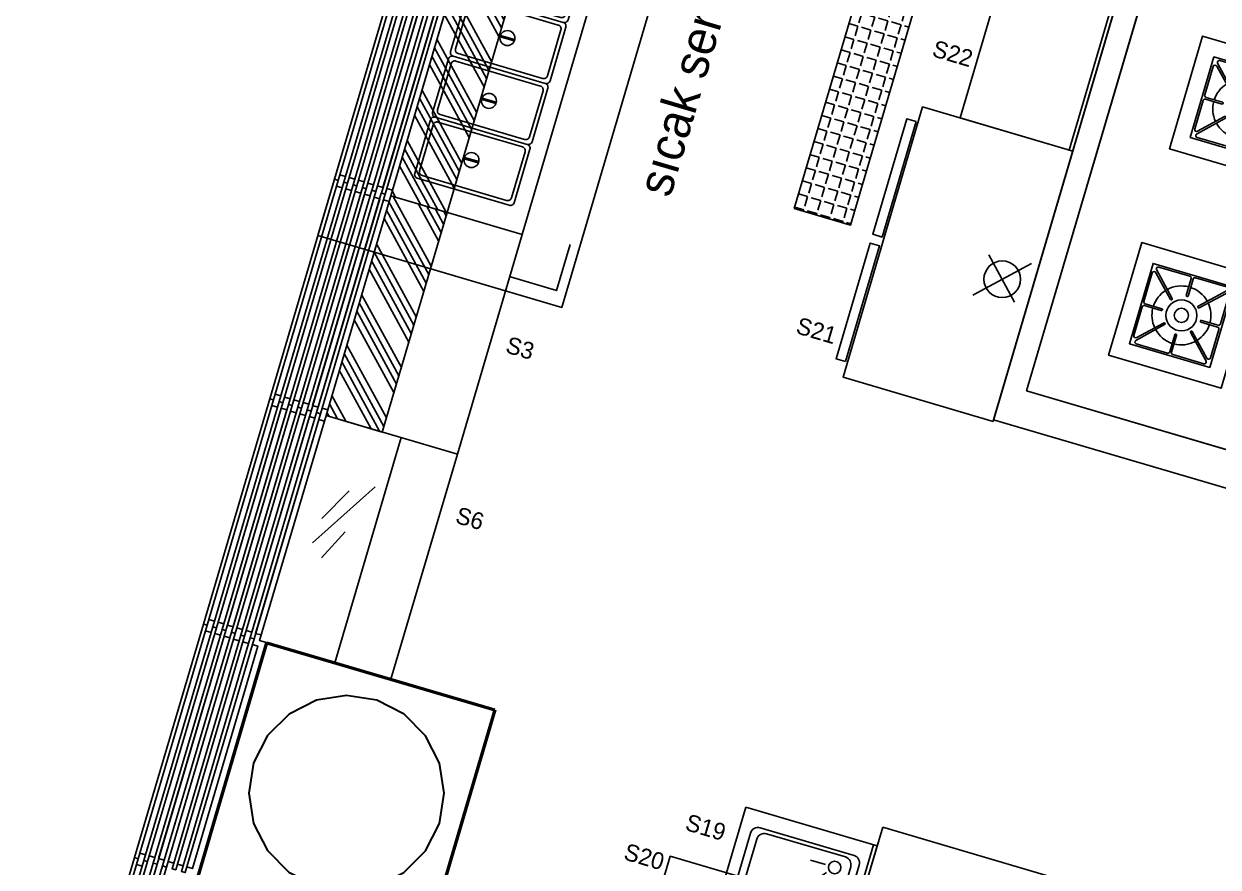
# Model space of a CAD drawing. Header units: millimetres. Extents: x 62878 to 70819, y -67946 to -61850.
# Drawn here: x 66638 to 67248, y -65227 to -64796 of the extents above; entities that cross this region are included whole.
import ezdxf
from ezdxf.enums import TextEntityAlignment as Align

# ---------------------------------------------------------------- set-up
doc = ezdxf.new("R2010")
doc.units = ezdxf.units.MM
doc.layers.add('-Hotec Kolon', color=6, linetype='Continuous', lineweight=50)
doc.layers.add('BAP', color=41, linetype='Continuous', lineweight=30)
for name, color, linetype in [('CIHAZ', 2, 'Continuous'), ('S2000-002 Çizgi', 7, 'Continuous'), ('ÇATI K', 254, 'Continuous')]:
    doc.layers.add(name, color=color, linetype=linetype)
doc.styles.add('TAKSİM', font='GOTHIC.TTF', dxfattribs={"height": 20})

# ---------------------------------------------------------------- blocks, each defined once
blk = doc.blocks.new('A$C73A43FF4')
at = {"layer": 'S2000-002 Çizgi'}
for p, q in [((9.54, 50.64), (9.54, 34.07)), ((11.11, 51.39), (23.07, 39.5)), ((12.74, 51.31), (23.68, 40.25)), ((13.35, 53.03), (28.55, 53.03)), ((29.52, 52.07), (29.52, 43.2)), ((30.48, 52.07), (30.48, 43.2)), ((46.65, 53.03), (31.45, 53.03)), ((47.26, 51.31), (36.32, 40.25)), ((48.89, 51.39), (36.93, 39.5)), ((50.46, 50.64), (50.46, 34.07)), ((51.43, 11.2), (51.43, 54.05)), ((23.75, 39.58), (23.75, 39.58)), ((36.25, 39.58), (36.25, 39.58)), ((9.54, 14.61), (9.54, 31.18)), ((10.5, 33.11), (19.51, 33.11)), ((10.5, 32.14), (19.51, 32.14)), ((10.5, 32.14), (19.51, 32.14)), ((49.5, 33.11), (40.49, 33.11)), ((49.5, 32.14), (40.49, 32.14)), ((49.5, 32.14), (40.49, 32.14)), ((50.46, 14.61), (50.46, 31.18)), ((11.11, 13.86), (23.07, 25.75)), ((12.74, 13.93), (23.68, 24.99)), ((23.75, 25.67), (23.75, 25.67)), ((36.25, 25.67), (36.25, 25.67)), ((47.26, 13.93), (36.32, 24.99)), ((48.89, 13.86), (36.93, 25.75)), ((29.52, 13.18), (29.52, 22.04)), ((30.48, 13.18), (30.48, 22.04)), ((13.35, 12.22), (28.55, 12.22)), ((46.65, 12.22), (31.45, 12.22)), ((8.57, 11.2), (51.43, 11.2))]:
    blk.add_line(p, q, dxfattribs=at)
for points in [[(60, 2.62), (60, 62.62), (0, 62.62), (0, 2.62)], [(51.43, 11.2), (51.43, 54.05), (8.57, 54.05), (8.57, 11.2)], [(51.43, 11.2), (8.57, 11.2), (8.57, 54.05), (51.43, 54.05)], [(51.43, 11.2), (8.57, 11.2), (8.57, 54.05), (51.43, 54.05)], [(28.36, 2.62), (31.64, 2.62), (31.64, 1.31), (28.36, 1.31)], [(29.34, 1.31), (30.66, 1.31), (30.66, 0), (29.34, 0)]]:
    blk.add_lwpolyline(points, close=True, dxfattribs=at)
for radius in [7.93, 3.64]:
    blk.add_circle((30, 32.62), radius, dxfattribs=at)
for centre, radius, start, end in [((10.5, 50.64), 0.965, 51.148, 180), ((13.35, 52.07), 0.965, 90, 231.148), ((28.55, 52.07), 0.965, 360, 90), ((31.45, 52.07), 0.965, 90, 180), ((46.65, 52.07), 0.965, 308.852, 90), ((49.5, 50.64), 0.965, 360, 128.852), ((30, 32.62), 15.07, 135.20105, 178.1649), ((30, 32.62), 15.07, 91.8351, 131.37476), ((30, 43.2), 0.483, 180, 270), ((30, 43.2), 0.483, 270, 360), ((30, 32.62), 15.07, 48.62524, 88.1649), ((30, 32.62), 15.07, 1.8351, 44.79895), ((23.37, 39.88), 0.483, 231.15346, 321.13569), ((23.37, 39.88), 0.483, 321.14708, 51.14045), ((36.63, 39.88), 0.483, 128.85955, 218.85292), ((36.63, 39.88), 0.483, 218.86431, 308.84654), ((10.5, 34.07), 0.965, 180, 270), ((10.5, 31.18), 0.965, 90, 180), ((30, 32.62), 15.07, 181.8351, 224.79895), ((19.51, 32.62), 0.483, 360, 90), ((19.51, 32.62), 0.483, 270, 360), ((40.49, 32.62), 0.483, 90, 180), ((40.49, 32.62), 0.483, 180, 270), ((30, 32.62), 15.07, 315.20105, 358.1649), ((49.5, 34.07), 0.965, 270, 360), ((49.5, 31.18), 0.965, 0, 90), ((23.37, 25.37), 0.483, 38.86431, 128.84654), ((23.37, 25.37), 0.483, 308.85955, 38.85292), ((36.63, 25.37), 0.483, 141.14708, 231.14045), ((36.63, 25.37), 0.483, 51.15346, 141.13569), ((30, 32.62), 15.07, 228.62524, 268.1649), ((30, 22.04), 0.483, 90, 180), ((30, 22.04), 0.483, 0, 90), ((30, 32.62), 15.07, 271.8351, 311.37476), ((10.5, 14.61), 0.965, 180, 308.852), ((13.35, 13.18), 0.965, 128.852, 270), ((28.55, 13.18), 0.965, 270, 0), ((31.45, 13.18), 0.965, 180, 270), ((46.65, 13.18), 0.965, 270, 51.148), ((49.5, 14.61), 0.965, 231.148, 0)]:
    blk.add_arc(centre, radius, start, end, dxfattribs=at)
blk = doc.blocks.new('A$C59A6314D')
at = {"layer": 'S2000-002 Çizgi'}
for p, q in [((20.43, 48.95), (26.53, 43.94)), ((21.66, 52.76), (29.47, 53.87)), ((16.52, 47.29), (16.52, 39.4))]:
    blk.add_line(p, q, dxfattribs=at)
for points in [[(0, 0), (70, 0), (70, 70), (0, 70)], [(0, 68), (70, 68), (70, 70), (0, 70)]]:
    blk.add_lwpolyline(points, close=True, dxfattribs=at)
for points in [[(12, 6), (58, 6, 0.414214), (62, 10), (62, 60, 0.414214), (58, 64), (12, 64, 0.414214), (8, 60), (8, 10, 0.414214)], [(14, 10), (56, 10, 0.414214), (60, 14), (60, 56, 0.414214), (56, 60), (14, 60, 0.414214), (10, 56), (10, 14, 0.414214)]]:
    blk.add_lwpolyline(points, format="xyb", close=True, dxfattribs=at)
blk.add_circle((16.71, 52.26), 3.19, dxfattribs=at)
blk = doc.blocks.new('A$C4383204F')
at = {"layer": 'S2000-002 Çizgi'}
for points in [[(51, 32.5), (2, 32.5, 0.414214), (0, 30.5), (0, 2, 0.414214), (2, 0), (51, 0, 0.414214), (53, 2), (53, 30.5, 0.414214)], [(49, 30.5), (4, 30.5, 0.414214), (2, 28.5), (2, 4, 0.414214), (4, 2), (49, 2, 0.414214), (51, 4), (51, 28.5, 0.414214)]]:
    blk.add_lwpolyline(points, format="xyb", close=True, dxfattribs=at)
blk.add_lwpolyline([(29.68, 16.18), (22.18, 16.18), (22.18, 15.43), (29.68, 15.43)], close=True, dxfattribs=at)
blk.add_circle((25.93, 15.78), 3.82, dxfattribs=at)
blk = doc.blocks.new('A$C208948D3')
at = {"layer": 'S2000-002 Çizgi'}
h = blk.add_hatch(dxfattribs=at)
h.set_pattern_fill('ANSI34', color=254, style=0)
h.set_pattern_definition([(45, (-7663.186, -591.372), (-13.470384, 13.470384), []), (45, (-7658.696, -591.372), (-13.470384, 13.470384), []), (45, (-7654.205, -591.372), (-13.470384, 13.470384), []), (45, (-7649.715, -591.372), (-13.470384, 13.470384), [])])
h.paths.add_polyline_path([(220, 60), (220, 30), (0, 30), (0, 60)])
for points in [[(0, 100), (220, 100), (220, 30), (0, 30)], [(0, 60), (220, 60), (220, 30), (0, 30)], [(0, 25), (220, 25), (220, 27), (0, 27)], [(3, 27), (217, 27), (217, 30), (3, 30)], [(3, 22), (217, 22), (217, 25), (3, 25)], [(0, 20), (220, 20), (220, 22), (0, 22)], [(3, 17), (217, 17), (217, 20), (3, 20)], [(0, 15), (220, 15), (220, 17), (0, 17)], [(3, 12), (217, 12), (217, 15), (3, 15)], [(3, 12), (217, 12), (217, 15), (3, 15)], [(3, 12), (217, 12), (217, 15), (3, 15)], [(0, 10), (220, 10), (220, 12), (0, 12)], [(0, 5), (220, 5), (220, 7), (0, 7)], [(3, 7), (217, 7), (217, 10), (3, 10)], [(3, 7), (217, 7), (217, 10), (3, 10)], [(0, 0), (220, 0), (220, 2), (0, 2)], [(3, 2), (217, 2), (217, 5), (3, 5)]]:
    blk.add_lwpolyline(points, close=True, dxfattribs=at)
at = {"layer": 'S2000-002 Çizgi', "rotation": 90}
for p in [(45, 38.5), (110, 38.5), (175, 38.5)]:
    blk.add_blockref('A$C4383204F', p, dxfattribs=at)
at = {"layer": 'S2000-002 Çizgi', "extrusion": (0, 0, -1), "zscale": -1, "rotation": 90}
for p in [(-45, 38.5), (-110, 38.5), (-175, 38.5)]:
    blk.add_blockref('A$C4383204F', p, dxfattribs=at)
blk = doc.blocks.new('A$C52B82AD5')
at = {"layer": 'CIHAZ', "color": 5}
for p, q in [((60.95, 82.03), (85.05, 57.92)), ((82.38, 79.35), (62.96, 59.93))]:
    blk.add_line(p, q, dxfattribs=at)
for points in [[(8.04, 4.97), (8.04, 0), (69.66, 0), (69.66, 4.97)], [(135.96, 4.97), (135.96, 0), (74.34, 0), (74.34, 4.97)]]:
    blk.add_lwpolyline(points, close=True, dxfattribs=at)
blk.add_circle((73, 69.98), 9.38, dxfattribs=at)
at = {"layer": 'S2000-002 Çizgi'}
blk.add_lwpolyline([(144, 86.04), (144, 6.04), (0, 6.04), (0, 86.04)], close=True, dxfattribs=at)

msp = doc.modelspace()

# ---------------------------------------------------------------- hatches: boundary and pattern name
h = msp.add_hatch()
h.set_pattern_fill('ANGLE', color=256, angle=523.57615)
h.set_pattern_definition([(163.57615, (70915.5486, -60055.4054), (-1.974945, -6.6999864), [5.08, -1.905]), (253.57615, (70915.5486, -60055.4054), (6.6999864, -1.974945), [5.08, -1.905])])
h.paths.add_polyline_path([(67094.1, -64783.27), (67065.33, -64774.79), (67031.4, -64889.9), (67060.18, -64898.38)])
at = {"layer": 'S2000-002 Çizgi'}
h = msp.add_hatch(dxfattribs=at)
h.set_pattern_fill('ANSI34', color=254, angle=-106.42385, style=0)
h.set_pattern_definition([(298.57615, (68271.343, -57779.292), (16.72937, 9.112116), []), (298.57615, (68270.073, -57783.599), (16.72937, 9.112116), []), (298.57615, (68268.804, -57787.906), (16.72937, 9.112116), []), (298.57615, (68267.534, -57792.213), (16.72937, 9.112116), [])])
h.paths.add_polyline_path([(66820.77, -65004.14), (66791.99, -64995.66), (66825.07, -64883.43), (66853.85, -64891.91)])

# ---------------------------------------------------------------- linework, layer by layer
at = {"layer": '-Hotec Kolon', "linetype": 'Continuous'}
for p, q in [((66726.6, -65231.28), (66761.8, -65111.86)), ((66761.8, -65111.86), (66878.34, -65146.22)), ((66878.34, -65146.22), (66843.14, -65265.64))]:
    msp.add_line(p, q, dxfattribs=at)
at = {"color": 0}
for p, q in [((66796.43, -65122.07), (66830.36, -65006.97)), ((66785.16, -65060.8), (66817.15, -65032.14)), ((66789.94, -65048.39), (66803.84, -65034.19)), ((66789.63, -65068.47), (66801.75, -65055.24))]:
    msp.add_line(p, q, dxfattribs=at)
for points in [[(67303.88, -64461.6), (67438.17, -64501.18), (67284.47, -65022.6), (67150.18, -64983.02)], [(66866.98, -64635.15), (66991.68, -64671.91), (66912.51, -64940.48), (66787.81, -64903.73)], [(67116.21, -64843.62), (67173.76, -64860.59), (67213.34, -64726.3), (67155.79, -64709.34)], [(67171.84, -64860.02), (67173.76, -64860.59), (67213.34, -64726.3), (67211.42, -64725.74)], [(66791.99, -64995.66), (66859.13, -65015.45), (66825.21, -65130.55), (66758.06, -65110.76)], [(67063.87, -65249.28), (66967.96, -65221.01), (66833.65, -65676.62), (66929.57, -65704.9)]]:
    msp.add_lwpolyline(points, close=True, dxfattribs=at)
msp.add_lwpolyline([(67031.4, -64889.9), (67060.18, -64898.38), (67094.1, -64783.27), (67065.33, -64774.79)], close=True)
at = {"layer": 'BAP'}
msp.add_lwpolyline([(66852.47, -65188.78), (66850.04, -65173.33), (66842.94, -65159.39), (66831.89, -65148.32), (66817.95, -65141.21), (66802.5, -65138.75), (66787.05, -65141.19), (66773.11, -65148.28), (66762.04, -65159.34), (66754.93, -65173.27), (66752.47, -65188.72), (66754.91, -65204.17), (66762, -65218.12), (66773.06, -65229.18), (66786.99, -65236.29), (66802.44, -65238.75), (66817.89, -65236.31), (66831.84, -65229.22), (66842.91, -65218.17), (66850.02, -65204.23)], close=True, dxfattribs=at)
at = {"layer": 'S2000-002 Çizgi'}
for points in [[(66796.3, -64874.95), (66763.21, -64987.18), (66765.13, -64987.74), (66798.21, -64875.52)], [(66797.37, -64878.39), (66765.98, -64984.86), (66768.86, -64985.71), (66800.24, -64879.24)], [(66801.09, -64876.36), (66768.01, -64988.59), (66769.93, -64989.16), (66803.01, -64876.93)], [(66802.16, -64879.81), (66770.78, -64986.28), (66773.65, -64987.13), (66805.04, -64880.66)], [(66802.16, -64879.81), (66770.78, -64986.28), (66773.65, -64987.13), (66805.04, -64880.66)], [(66805.89, -64877.78), (66772.81, -64990), (66774.72, -64990.57), (66807.81, -64878.34)], [(66810.68, -64879.19), (66777.6, -64991.42), (66779.52, -64991.98), (66812.6, -64879.76)], [(66815.48, -64880.6), (66782.4, -64992.83), (66784.32, -64993.4), (66817.4, -64881.17)], [(66806.96, -64881.22), (66775.57, -64987.69), (66778.45, -64988.54), (66809.83, -64882.07)], [(66806.96, -64881.22), (66775.57, -64987.69), (66778.45, -64988.54), (66809.83, -64882.07)], [(66806.96, -64881.22), (66775.57, -64987.69), (66778.45, -64988.54), (66809.83, -64882.07)], [(66811.75, -64882.63), (66780.37, -64989.11), (66783.25, -64989.95), (66814.63, -64883.48)], [(66816.55, -64884.05), (66785.16, -64990.52), (66788.04, -64991.37), (66819.43, -64884.9)], [(66820.27, -64882.02), (66787.19, -64994.24), (66789.11, -64994.81), (66822.19, -64882.58)], [(66821.35, -64885.46), (66789.96, -64991.93), (66792.84, -64992.78), (66824.22, -64886.31)], [(66853.85, -64891.91), (66820.77, -65004.14), (66791.99, -64995.66), (66825.07, -64883.43)], [(66892.21, -64903.22), (66859.13, -65015.45), (66791.99, -64995.66), (66825.07, -64883.43)], [(66763.21, -64987.18), (66729.29, -65102.28), (66731.2, -65102.85), (66765.13, -64987.74)], [(66764.28, -64990.62), (66732.05, -65099.97), (66734.93, -65100.82), (66767.16, -64991.47)], [(66768.01, -64988.59), (66734.08, -65103.69), (66736, -65104.26), (66769.93, -64989.16)], [(66772.81, -64990), (66738.88, -65105.11), (66740.8, -65105.67), (66774.72, -64990.57)], [(66769.08, -64992.03), (66736.85, -65101.38), (66739.73, -65102.23), (66771.96, -64992.88)], [(66769.08, -64992.03), (66736.85, -65101.38), (66739.73, -65102.23), (66771.96, -64992.88)], [(66773.88, -64993.45), (66741.64, -65102.79), (66744.52, -65103.64), (66776.75, -64994.29)], [(66773.88, -64993.45), (66741.64, -65102.79), (66744.52, -65103.64), (66776.75, -64994.29)], [(66773.88, -64993.45), (66741.64, -65102.79), (66744.52, -65103.64), (66776.75, -64994.29)], [(66777.6, -64991.42), (66743.67, -65106.52), (66745.59, -65107.09), (66779.52, -64991.98)], [(66778.67, -64994.86), (66746.44, -65104.21), (66749.32, -65105.06), (66781.55, -64995.71)], [(66782.4, -64992.83), (66748.47, -65107.93), (66750.39, -65108.5), (66784.32, -64993.4)], [(66783.47, -64996.27), (66751.24, -65105.62), (66754.11, -65106.47), (66786.35, -64997.12)], [(66787.19, -64994.24), (66753.27, -65109.35), (66755.18, -65109.91), (66789.11, -64994.81)], [(66788.26, -64997.69), (66756.03, -65107.04), (66758.91, -65107.88), (66791.14, -64998.54)], [(66729.29, -65102.28), (66694.08, -65221.7), (66696, -65222.27), (66731.2, -65102.85)], [(66730.36, -65105.72), (66696.85, -65219.39), (66699.73, -65220.24), (66733.23, -65106.57)], [(66734.08, -65103.69), (66698.88, -65223.11), (66700.8, -65223.68), (66736, -65104.26)], [(66738.88, -65105.11), (66703.68, -65224.53), (66705.59, -65225.09), (66740.8, -65105.67)], [(66743.67, -65106.52), (66708.47, -65225.94), (66710.39, -65226.51), (66745.59, -65107.09)], [(66735.15, -65107.14), (66701.65, -65220.8), (66704.52, -65221.65), (66738.03, -65107.98)], [(66735.15, -65107.14), (66701.65, -65220.8), (66704.52, -65221.65), (66738.03, -65107.98)], [(66739.95, -65108.55), (66706.44, -65222.21), (66709.32, -65223.06), (66742.83, -65109.4)], [(66739.95, -65108.55), (66706.44, -65222.21), (66709.32, -65223.06), (66742.83, -65109.4)], [(66739.95, -65108.55), (66706.44, -65222.21), (66709.32, -65223.06), (66742.83, -65109.4)], [(66744.74, -65109.96), (66711.24, -65223.63), (66714.12, -65224.48), (66747.62, -65110.81)], [(66748.47, -65107.93), (66713.27, -65227.35), (66715.19, -65227.92), (66750.39, -65108.5)], [(66749.54, -65111.38), (66716.03, -65225.04), (66718.91, -65225.89), (66752.42, -65112.23)], [(66753.27, -65109.35), (66718.06, -65228.77), (66719.98, -65229.33), (66755.18, -65109.91)], [(66754.34, -65112.79), (66720.83, -65226.46), (66723.71, -65227.3), (66757.21, -65113.64)], [(66694.08, -65221.7), (66637.54, -65413.54), (66639.45, -65414.1), (66696, -65222.27)], [(66695.15, -65225.14), (66640.3, -65411.23), (66643.18, -65412.07), (66698.03, -65225.99)], [(66698.88, -65223.11), (66642.33, -65414.95), (66644.25, -65415.52), (66700.8, -65223.68)], [(66703.68, -65224.53), (66647.13, -65416.37), (66649.05, -65416.93), (66705.59, -65225.09)], [(66708.47, -65225.94), (66651.92, -65417.78), (66653.84, -65418.35), (66710.39, -65226.51)]]:
    msp.add_lwpolyline(points, close=True, dxfattribs=at)
msp.add_lwpolyline([(66886.27, -64924.88), (66909.85, -64931.83), (66916.8, -64908.25)], dxfattribs=at)
at = {"layer": 'ÇATI K', "color": 0}
for p, q in [((67133.3, -64997.85), (67292.51, -64457.73)), ((67304.36, -64459.97), (67150.18, -64983.02)), ((67150.18, -64983.02), (67286.87, -65023.31)), ((67281.49, -65041.53), (67133.3, -64997.85)), ((67076.6, -65206.12), (66929.57, -65704.9)), ((67178.27, -65236.09), (67076.6, -65206.12))]:
    msp.add_line(p, q, dxfattribs=at)

# ---------------------------------------------------------------- block references
at = {"layer": 'S2000-002 Çizgi'}
for name, p, rotation in [('A$C208948D3', (66858.5, -64663.93), 253.5761452700875), ('A$C73A43FF4', (67283.2, -64877.03), 73.57614527008748), ('A$C52B82AD5', (67091.22, -64836.26), 253.5761452700875), ('A$C73A43FF4', (67252.1, -64982.54), 73.57614527008748), ('A$C59A6314D', (67006.63, -65195.92), 253.5761452700875)]:
    msp.add_blockref(name, p, dxfattribs=dict(at, rotation=rotation))

# ---------------------------------------------------------------- texts
at = {"style": 'TAKSİM'}
msp.add_text('sıcak servis', height=18, rotation=73.57615, dxfattribs=at).set_placement((66967.93, -64884.87))
for s, p in [('S22', (67111.16, -64814.82)), ('S21', (67041.56, -64956.42)), ('S3', (66890.03, -64965.36)), ('S6', (66864.36, -65052.44)), ('S19', (66984.9, -65210.33)), ('S20', (66953.47, -65225.35))]:
    msp.add_text(s, height=8.64, rotation=343.57615, dxfattribs=at).set_placement(p, align=Align.CENTER)

doc.saveas('drawing.dxf')
